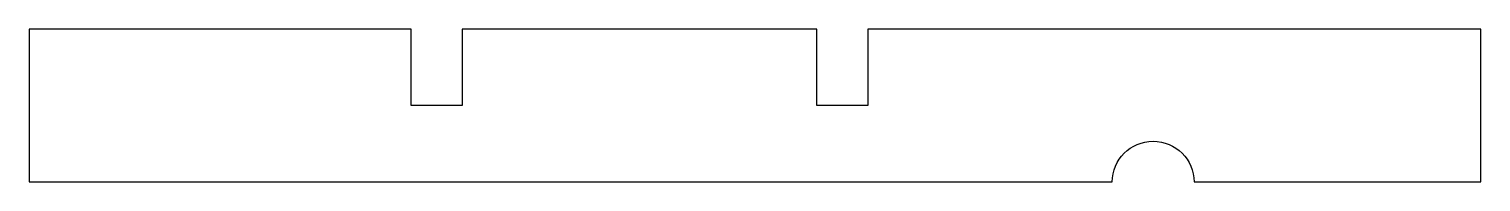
# Model space of a CAD drawing. Header units: millimetres. Extents: x -69 to 73, y -15 to 0.
import ezdxf

# ---------------------------------------------------------------- set-up
doc = ezdxf.new("R2010")
doc.units = ezdxf.units.MM
doc.layers.get('0').update_dxf_attribs({"linetype": 'CONTINUOUS'})

msp = doc.modelspace()

# ---------------------------------------------------------------- linework, layer by layer
msp.add_lwpolyline([(37.06, -15, -1), (45.06, -15), (73.16, -15), (73.16, 0), (13.11, 0), (13.11, -7.5), (8.11, -7.5), (8.11, 0), (-26.59, 0), (-26.59, -7.5), (-31.59, -7.5), (-31.59, 0), (-69.02, 0), (-69.02, -15)], format="xyb", close=True)

doc.saveas('drawing.dxf')
